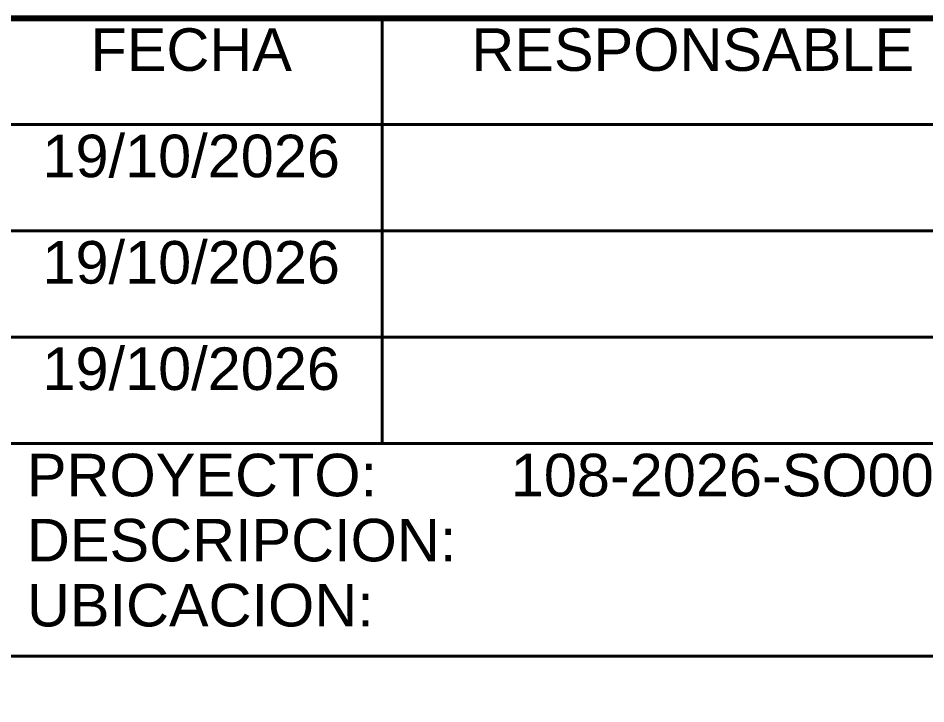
# Model space of a CAD drawing. Header units: millimetres. Extents: x 0 to 420, y 0 to 297.
# Drawn here: x 255.53 to 291.79, y 38.6 to 66 of the extents above; entities that cross this region are included whole.
import ezdxf
from ezdxf.enums import TextEntityAlignment as Align

# ---------------------------------------------------------------- set-up
doc = ezdxf.new("R2010")
doc.units = ezdxf.units.MM
doc.layers.add('291-E-DIAGRAMA', color=5, linetype='Continuous')
doc.layers.add('291-E-TEXTOS', color=7, linetype='Continuous')
doc.styles.add('ARIAL', font='arial.ttf')

msp = doc.modelspace()

# ---------------------------------------------------------------- linework, layer by layer
at = {"layer": '291-E-DIAGRAMA', "color": 7, "lineweight": 40}
for p, q in [((270.071, 66), (270.071, 49)), ((230, 61.75), (294.894, 61.75)), ((230, 57.5), (294.894, 57.5)), ((230, 53.25), (294.894, 53.25)), ((230, 49), (405, 49)), ((255, 40.5), (350.035, 40.5))]:
    msp.add_line(p, q, dxfattribs=at)
at = {"layer": '291-E-DIAGRAMA', "color": 7, "lineweight": 80}
msp.add_lwpolyline([(230, 66), (405, 66), (405, 15), (230, 15)], close=True, dxfattribs=at)

# ---------------------------------------------------------------- texts
at = {"layer": '291-E-TEXTOS', "style": 'ARIAL'}
for s, p in [('FECHA', (262.447, 63.383)), ('RESPONSABLE', (282.482, 63.383)), ('19/10/2026', (262.447, 59.133)), ('19/10/2026', (262.447, 54.883)), ('19/10/2026', (262.447, 50.633))]:
    msp.add_text(s, height=1.7, dxfattribs=at).set_placement(p, align=Align.BOTTOM_CENTER)
for s, p in [('PROYECTO:', (255.886, 46.383)), ('108-2026-SO000002-E-DU-003', (275.213, 46.383)), ('DESCRIPCION:', (255.886, 43.783)), ('UBICACION:', (255.886, 41.183))]:
    msp.add_text(s, height=1.7, dxfattribs=at).set_placement(p, align=Align.BOTTOM_LEFT)

doc.saveas('drawing.dxf')
